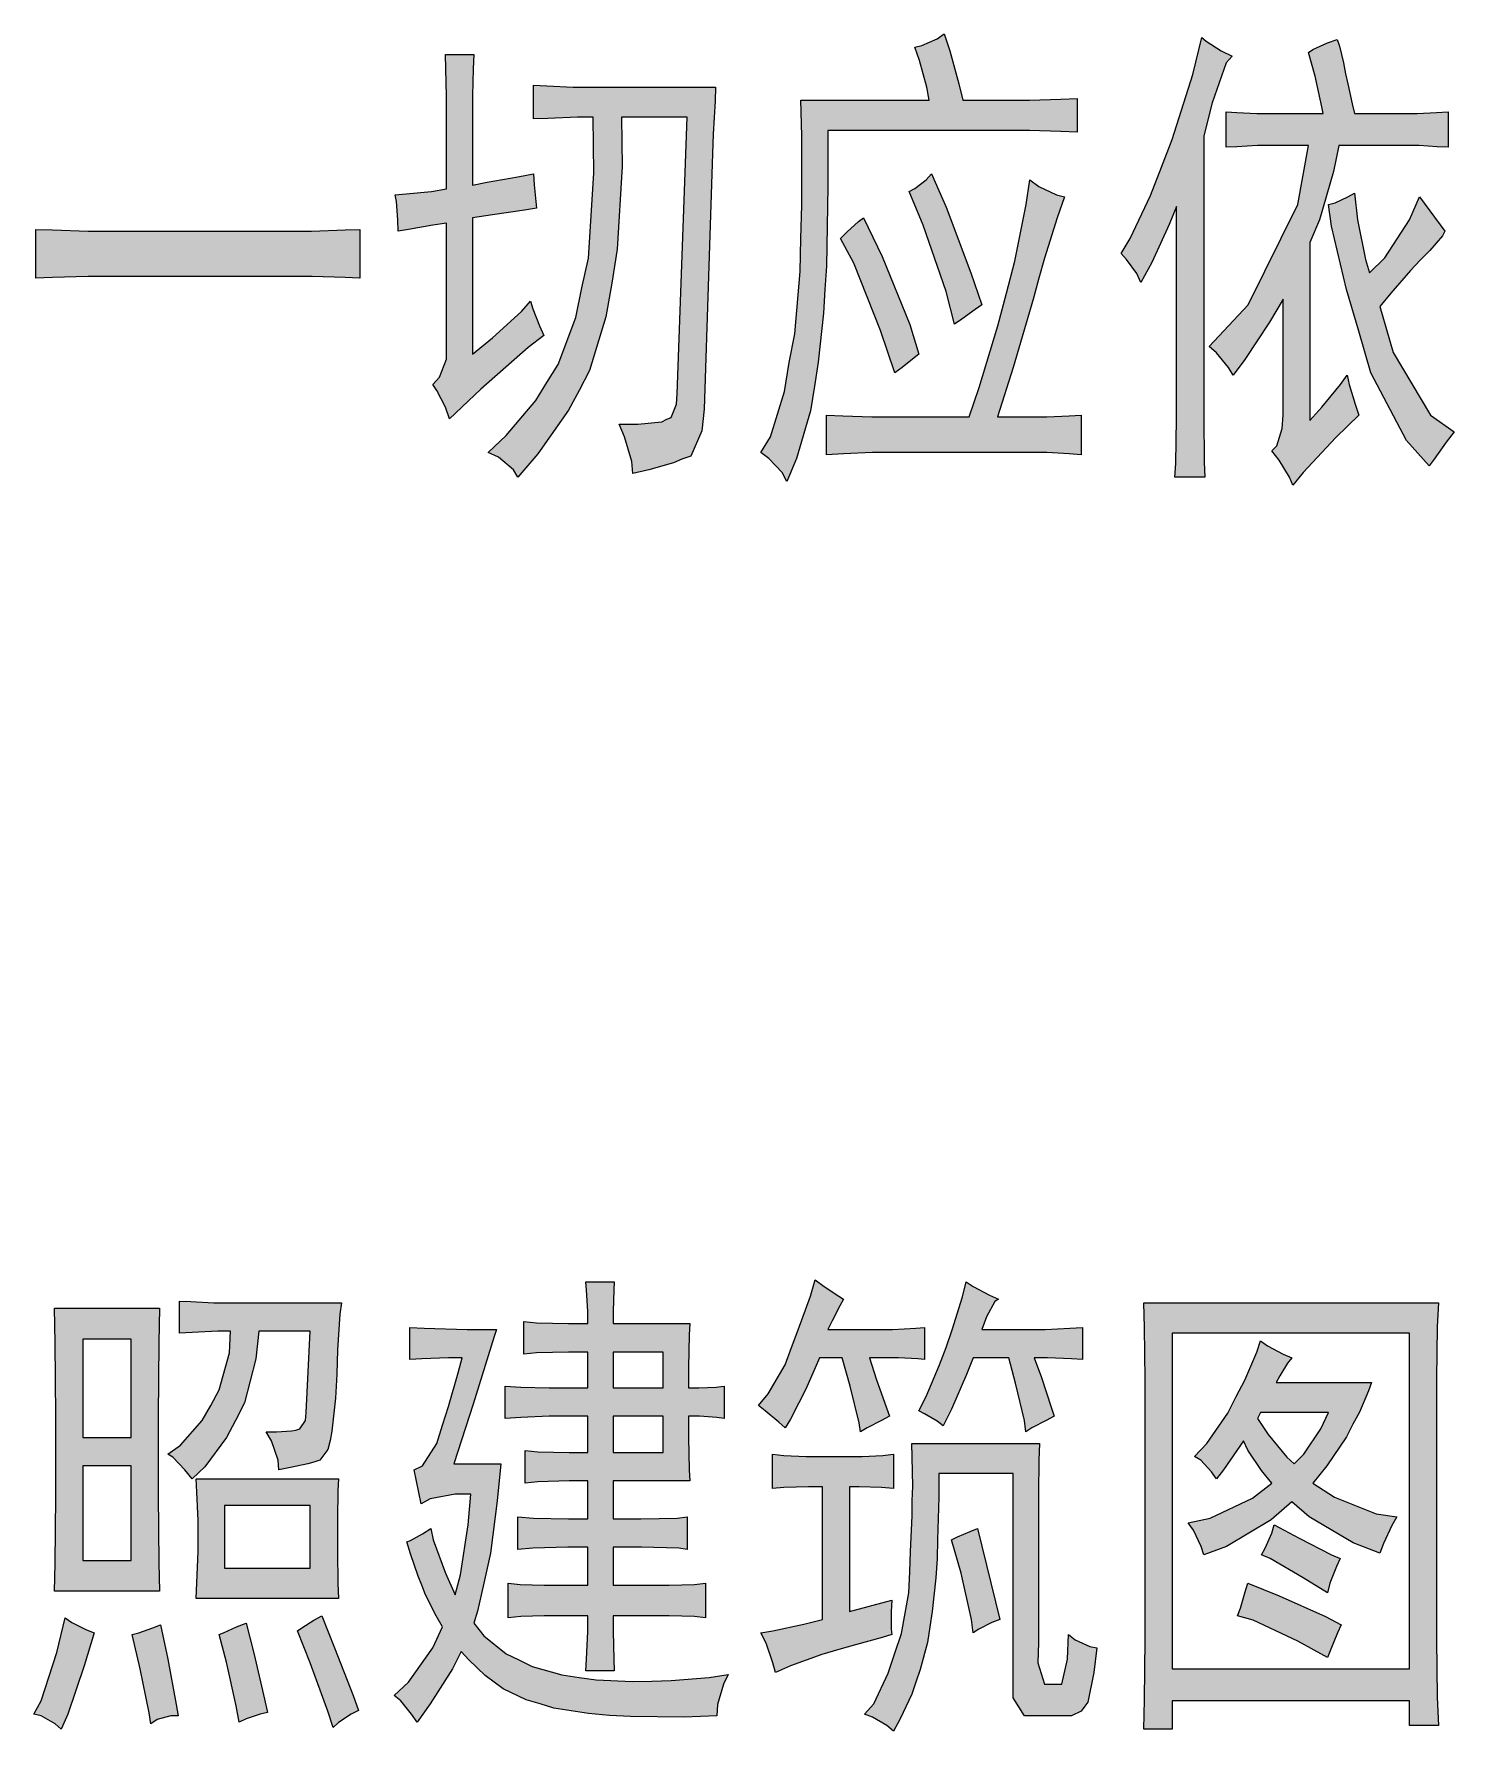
# Model space of a CAD drawing. Header units: millimetres. Extents: x 0 to 414, y 0 to 292.
# Drawn here: x 377.71 to 386.01, y 157.37 to 167.29 of the extents above; entities that cross this region are included whole.
import ezdxf

# ---------------------------------------------------------------- set-up
doc = ezdxf.new("R2010")
doc.units = ezdxf.units.MM

msp = doc.modelspace()

# ---------------------------------------------------------------- hatches: boundary and pattern name
h = msp.add_hatch(color=0)
h.dxf.hatch_style = 2
h.paths.add_polyline_path([(383.032, 167.294278), (383.06375, 167.1955), (383.116667, 167.001472), (383.141361, 166.906222), (383.441222, 166.906222), (383.529417, 166.906222), (383.712861, 166.913278), (383.808111, 166.916806), (383.808111, 166.71925), (383.712861, 166.722778), (383.529417, 166.729833), (383.441222, 166.729833), (382.351139, 166.729833), (382.351139, 166.40175), (382.344083, 165.936083), (382.3335, 165.7985), (382.326444, 165.660917), (382.294694, 165.375167), (382.273528, 165.234056), (382.248833, 165.089417), (382.167694, 164.810722), (382.11125, 164.676667), (382.083028, 164.729583), (382.005417, 164.810722), (381.959556, 164.846), (382.016, 164.937722), (382.097139, 165.202306), (382.125361, 165.371639), (382.157111, 165.540972), (382.188861, 165.904333), (382.192389, 166.098361), (382.199444, 166.292389), (382.199444, 166.698083), (382.192389, 166.906222), (382.943806, 166.906222), (382.929694, 166.983833), (382.887361, 167.139056), (382.859139, 167.216667), (382.901472, 167.22725), (382.989667, 167.266056)])
h = msp.add_hatch(color=0)
h.dxf.hatch_style = 2
h.paths.add_polyline_path([(384.71475, 167.16375), (384.679472, 167.124944), (384.598333, 166.892111), (384.548944, 166.698083), (384.548944, 165.234056), (384.548944, 165.054139), (384.552472, 164.789556), (384.556, 164.701361), (384.379611, 164.701361), (384.386667, 164.7825), (384.390194, 165.043556), (384.390194, 165.219944), (384.390194, 166.285333), (384.347861, 166.1795), (384.245556, 165.95725), (384.182056, 165.840833), (384.157361, 165.89375), (384.097389, 165.974889), (384.065639, 166.010167), (384.118556, 166.098361), (384.2385, 166.348833), (384.302, 166.514639), (384.3655, 166.676917), (384.485444, 167.057917), (384.538361, 167.273111), (384.563056, 167.251944), (384.65125, 167.1955)])
h = msp.add_hatch(color=0)
h.dxf.hatch_style = 2
h.paths.add_polyline_path([(380.121583, 166.853306), (380.121583, 166.930917), (380.118056, 167.089667), (380.114528, 167.174333), (380.280333, 167.174333), (380.276806, 167.089667), (380.273278, 166.934444), (380.273278, 166.863889), (380.273278, 166.408806), (380.357944, 166.426444), (380.537861, 166.458194), (380.629583, 166.475833), (380.633111, 166.412333), (380.643694, 166.313556), (380.647222, 166.27475), (380.576667, 166.264167), (380.389694, 166.235944), (380.273278, 166.218306), (380.273278, 165.421028), (380.389694, 165.516278), (380.559028, 165.6715), (380.611944, 165.731472), (380.626056, 165.685611), (380.664861, 165.586833), (380.689556, 165.530389), (380.597833, 165.459833), (380.322667, 165.216417), (380.139222, 165.043556), (380.114528, 165.110583), (380.065139, 165.209361), (380.040444, 165.244639), (380.07925, 165.286972), (380.121583, 165.392806), (380.121583, 165.452778), (380.121583, 166.186556), (380.040444, 166.175972), (379.899333, 166.151278), (379.839361, 166.140694), (379.835833, 166.207722), (379.828778, 166.313556), (379.821722, 166.352361), (379.885222, 166.359417), (380.033389, 166.373528), (380.121583, 166.387639)])
h = msp.add_hatch(color=0)
h.dxf.hatch_style = 2
h.paths.add_polyline_path([(385.328583, 167.262528), (385.342694, 167.223722), (385.367389, 167.124944), (385.377972, 167.061444), (385.392083, 167.001472), (385.416778, 166.885056), (385.430889, 166.828611), (385.751917, 166.828611), (385.797778, 166.828611), (385.910667, 166.835667), (385.977694, 166.839194), (385.977694, 166.631056), (385.914194, 166.634583), (385.808361, 166.641639), (385.7625, 166.641639), (385.339167, 166.641639), (385.307417, 166.489944), (385.226278, 166.207722), (385.169833, 166.073667), (385.169833, 165.032972), (385.240389, 165.110583), (385.34975, 165.244639), (385.388556, 165.297556), (385.399139, 165.244639), (385.434417, 165.128222), (385.455583, 165.064722), (385.321528, 164.934194), (385.131028, 164.729583), (385.071056, 164.6555), (385.049889, 164.701361), (384.989917, 164.800139), (384.947583, 164.856583), (384.975806, 164.884806), (385.007556, 164.987111), (385.014611, 165.064722), (385.014611, 165.742056), (384.933472, 165.608), (384.788833, 165.389278), (384.721806, 165.297556), (384.693583, 165.343417), (384.623028, 165.428083), (384.580694, 165.466889), (384.81, 165.710306), (385.099278, 166.295917), (385.162778, 166.641639), (384.922889, 166.641639), (384.862917, 166.641639), (384.742972, 166.634583), (384.679472, 166.631056), (384.679472, 166.839194), (384.742972, 166.835667), (384.859389, 166.828611), (384.912306, 166.828611), (385.247444, 166.828611), (385.240389, 166.867417), (385.201583, 167.047333), (385.162778, 167.184917), (385.187472, 167.202556), (385.272139, 167.241361)])
h = msp.add_hatch(color=0)
h.dxf.hatch_style = 2
h.paths.add_polyline_path([(381.130528, 165.011806), (381.239889, 165.011806), (381.381, 165.025917), (381.409222, 165.040028), (381.433917, 165.050611), (381.465667, 165.128222), (381.469194, 165.188194), (381.529167, 166.807444), (381.144639, 166.807444), (381.148167, 166.518167), (381.119944, 166.034861), (381.088194, 165.837306), (381.052917, 165.63975), (380.957667, 165.325778), (380.897694, 165.209361), (380.834194, 165.092944), (380.654278, 164.838944), (380.537861, 164.701361), (380.513167, 164.743694), (380.424972, 164.817778), (380.365, 164.846), (380.470833, 164.944778), (380.643694, 165.149389), (380.707194, 165.255222), (380.774222, 165.361056), (380.876528, 165.636222), (380.911806, 165.809083), (380.950611, 165.981944), (380.982361, 166.479361), (380.978833, 166.807444), (380.887111, 166.807444), (380.71425, 166.800389), (380.629583, 166.796861), (380.629583, 166.994417), (380.707194, 166.990889), (380.862417, 166.983833), (380.9365, 166.983833), (381.694972, 166.983833), (381.691444, 166.902694), (381.680861, 166.708667), (381.677333, 166.595778), (381.627944, 165.1), (381.613833, 164.973), (381.550333, 164.824833), (381.497417, 164.807194), (381.448028, 164.786028), (381.303389, 164.743694), (381.211667, 164.722528), (381.204611, 164.793083), (381.162278, 164.937722)])
h = msp.add_hatch(color=0)
h.dxf.hatch_style = 2
h.paths.add_polyline_path([(383.734028, 166.341778), (383.691694, 166.218306), (383.617611, 165.981944), (383.585861, 165.865528), (383.554111, 165.749111), (383.434167, 165.343417), (383.342444, 165.054139), (383.575278, 165.054139), (383.631722, 165.054139), (383.76225, 165.061194), (383.832806, 165.064722), (383.832806, 164.831889), (383.76225, 164.838944), (383.631722, 164.846), (383.575278, 164.846), (382.68275, 164.846), (382.612194, 164.846), (382.442861, 164.838944), (382.344083, 164.831889), (382.344083, 165.064722), (382.439333, 165.061194), (382.608667, 165.054139), (382.68275, 165.054139), (383.176639, 165.054139), (383.236611, 165.227), (383.345972, 165.586833), (383.395361, 165.777333), (383.44475, 165.964306), (383.511778, 166.295917), (383.532944, 166.440556), (383.585861, 166.40175), (383.688167, 166.352361)])
h = msp.add_hatch(color=0)
h.dxf.hatch_style = 2
h.paths.add_polyline_path([(382.957917, 166.475833), (383.042583, 166.281806), (383.187222, 165.897278), (383.250722, 165.710306), (383.211917, 165.682083), (383.134306, 165.625639), (383.091972, 165.597417), (383.042583, 165.787917), (382.908528, 166.175972), (382.827389, 166.373528), (382.859139, 166.391167), (382.926167, 166.440556)])
h = msp.add_hatch(color=0)
h.dxf.hatch_style = 2
h.paths.add_polyline_path([(385.960056, 166.140694), (385.945944, 166.112472), (385.871861, 166.027806), (385.815417, 165.971361), (385.758972, 165.911389), (385.642556, 165.777333), (385.579056, 165.699722), (385.656667, 165.431611), (385.875389, 165.064722), (386.012972, 164.965944), (385.967111, 164.905972), (385.896556, 164.807194), (385.868333, 164.768389), (385.734278, 164.916556), (385.526139, 165.311667), (385.455583, 165.555083), (385.385028, 165.7985), (385.296833, 166.168917), (385.279194, 166.295917), (385.318, 166.3065), (385.392083, 166.341778), (385.430889, 166.362944), (385.448528, 166.207722), (385.494389, 165.974889), (385.519083, 165.897278), (385.607278, 165.985472), (385.751917, 166.207722), (385.811889, 166.341778)])
h = msp.add_hatch(color=0)
h.dxf.hatch_style = 2
h.paths.add_polyline_path([(382.559278, 166.218306), (382.668639, 165.992528), (382.830917, 165.593889), (382.883833, 165.421028), (382.855611, 165.399861), (382.785056, 165.343417), (382.742722, 165.311667), (382.658056, 165.558611), (382.502833, 165.953722), (382.425222, 166.098361), (382.464028, 166.137167), (382.531056, 166.197139)])
h = msp.add_hatch(color=0)
h.dxf.hatch_style = 2
h.paths.add_polyline_path([(379.225528, 166.140694), (379.331361, 166.140694), (379.528917, 166.14775), (379.613583, 166.151278), (379.613583, 165.865528), (379.528917, 165.869056), (379.334889, 165.876111), (379.232583, 165.876111), (378.135444, 165.876111), (378.026083, 165.876111), (377.817944, 165.869056), (377.719167, 165.865528), (377.719167, 166.151278), (377.817944, 166.14775), (378.026083, 166.140694), (378.135444, 166.140694)])
h = msp.add_hatch(color=0)
h.paths.add_polyline_path([(380.947083, 159.751889), (380.947083, 159.822444), (380.940028, 159.945917), (380.9365, 159.995306), (381.102306, 159.995306), (381.098778, 159.945917), (381.09525, 159.822444), (381.09525, 159.751889), (381.543278, 159.751889), (381.53975, 159.684861), (381.536222, 159.494361), (381.536222, 159.374417), (381.596194, 159.374417), (381.6985, 159.377944), (381.744361, 159.385), (381.744361, 159.1945), (381.702028, 159.201556), (381.599722, 159.208611), (381.536222, 159.208611), (381.536222, 159.085139), (381.53975, 158.894639), (381.543278, 158.831139), (381.09525, 158.831139), (381.09525, 158.608889), (381.257528, 158.608889), (381.472722, 158.612417), (381.529167, 158.619472), (381.529167, 158.428972), (381.479778, 158.436028), (381.261056, 158.443083), (381.09525, 158.443083), (381.09525, 158.220833), (381.345722, 158.220833), (381.423333, 158.220833), (381.5715, 158.224361), (381.635, 158.231417), (381.635, 158.030333), (381.5715, 158.037389), (381.423333, 158.040917), (381.345722, 158.040917), (381.09525, 158.040917), (381.09525, 157.949194), (381.098778, 157.786917), (381.102306, 157.719889), (380.9365, 157.719889), (380.940028, 157.786917), (380.947083, 157.949194), (380.947083, 158.040917), (380.753056, 158.040917), (380.693083, 158.040917), (380.5555, 158.037389), (380.481417, 158.030333), (380.481417, 158.231417), (380.551972, 158.224361), (380.693083, 158.220833), (380.763639, 158.220833), (380.947083, 158.220833), (380.947083, 158.443083), (380.830667, 158.443083), (380.626056, 158.436028), (380.537861, 158.428972), (380.537861, 158.619472), (380.629583, 158.612417), (380.834194, 158.608889), (380.947083, 158.608889), (380.947083, 158.831139), (380.837722, 158.831139), (380.654278, 158.824083), (380.580194, 158.817028), (380.580194, 159.007528), (380.654278, 159.000472), (380.837722, 158.996944), (380.947083, 158.996944), (380.947083, 159.208611), (380.795389, 159.208611), (380.721306, 159.208611), (380.5555, 159.201556), (380.463778, 159.1945), (380.463778, 159.385), (380.5555, 159.377944), (380.721306, 159.374417), (380.795389, 159.374417), (380.947083, 159.374417), (380.947083, 159.582556), (380.834194, 159.582556), (380.647222, 159.579028), (380.573139, 159.571972), (380.573139, 159.762472), (380.647222, 159.755417), (380.834194, 159.751889)])
h.paths.add_polyline_path([(381.388056, 158.996944), (381.388056, 159.208611), (381.09525, 159.208611), (381.09525, 158.996944)])
h.paths.add_polyline_path([(381.388056, 159.374417), (381.388056, 159.582556), (381.09525, 159.582556), (381.09525, 159.374417)])
h = msp.add_hatch(color=0)
h.dxf.hatch_style = 2
h.paths.add_polyline_path([(382.442861, 159.893), (382.421694, 159.854194), (382.375833, 159.766), (382.351139, 159.716611), (382.643944, 159.716611), (382.728611, 159.716611), (382.866194, 159.723667), (382.915583, 159.727194), (382.915583, 159.540222), (382.876778, 159.54375), (382.763889, 159.550806), (382.693333, 159.550806), (382.594556, 159.550806), (382.633361, 159.427333), (382.693333, 159.258), (382.710972, 159.208611), (382.665111, 159.183917), (382.580444, 159.141583), (382.541639, 159.116889), (382.534583, 159.169806), (382.481667, 159.385), (382.435806, 159.550806), (382.30175, 159.550806), (382.277056, 159.490833), (382.227667, 159.381472), (382.2065, 159.335611), (382.181806, 159.286222), (382.132417, 159.190972), (382.100667, 159.141583), (382.065389, 159.173333), (381.98425, 159.240361), (381.945444, 159.272111), (382.001889, 159.339139), (382.100667, 159.508472), (382.139472, 159.610778), (382.178278, 159.713083), (382.248833, 159.910639), (382.277056, 160.005889), (382.329972, 159.967083), (382.414639, 159.910639)])
h = msp.add_hatch(color=0)
h.dxf.hatch_style = 2
h.paths.add_polyline_path([(383.024944, 159.152167), (382.989667, 159.180389), (382.915583, 159.222722), (382.883833, 159.240361), (382.926167, 159.325028), (383.003778, 159.508472), (383.042583, 159.610778), (383.077861, 159.713083), (383.137833, 159.907111), (383.159, 159.995306), (383.201333, 159.967083), (383.296583, 159.917694), (383.3495, 159.893), (383.328333, 159.878889), (383.278944, 159.790694), (383.250722, 159.716611), (383.550583, 159.716611), (383.621139, 159.716611), (383.765778, 159.723667), (383.839861, 159.727194), (383.839861, 159.540222), (383.776361, 159.54375), (383.63525, 159.550806), (383.557639, 159.550806), (383.599972, 159.434389), (383.656417, 159.261528), (383.674056, 159.208611), (383.628194, 159.183917), (383.543528, 159.141583), (383.50825, 159.116889), (383.501194, 159.183917), (383.448278, 159.402639), (383.409472, 159.550806), (383.201333, 159.550806), (383.162528, 159.452028), (383.074333, 159.250944)])
h = msp.add_hatch(color=0)
h.paths.add_polyline_path([(378.442361, 159.840083), (378.438833, 159.639), (378.435306, 159.208611), (378.435306, 158.97225), (378.435306, 158.746472), (378.438833, 158.351361), (378.442361, 158.185556), (377.828528, 158.185556), (377.832056, 158.347833), (377.835583, 158.739417), (377.835583, 158.97225), (377.835583, 159.208611), (377.832056, 159.639), (377.828528, 159.840083)])
h.paths.add_polyline_path([(378.276556, 159.085139), (378.276556, 159.660167), (377.994333, 159.660167), (377.994333, 159.085139)])
h.paths.add_polyline_path([(378.276556, 158.365472), (378.276556, 158.919333), (377.994333, 158.919333), (377.994333, 158.365472)])
h = msp.add_hatch(color=0)
h.dxf.hatch_style = 2
h.paths.add_polyline_path([(379.140861, 158.894639), (379.137333, 158.951083), (379.098528, 159.063972), (379.066778, 159.116889), (379.12675, 159.116889), (379.214944, 159.123944), (379.239639, 159.127472), (379.264333, 159.134528), (379.296083, 159.183917), (379.299611, 159.229778), (379.324306, 159.706028), (379.024444, 159.706028), (379.006806, 159.54375), (378.939778, 159.286222), (378.886861, 159.183917), (378.833944, 159.085139), (378.706944, 158.912278), (378.632861, 158.841722), (378.590528, 158.894639), (378.519972, 158.968722), (378.49175, 158.986361), (378.565833, 159.039278), (378.692833, 159.183917), (378.742222, 159.272111), (378.791611, 159.363833), (378.851583, 159.579028), (378.858639, 159.706028), (378.784556, 159.706028), (378.632861, 159.698972), (378.558778, 159.695444), (378.558778, 159.882417), (378.625806, 159.878889), (378.759861, 159.871833), (378.823361, 159.871833), (379.50775, 159.871833), (379.497167, 159.804806), (379.483056, 159.596667), (379.479528, 159.455556), (379.472472, 159.314444), (379.451306, 159.120417), (379.440722, 159.0675), (379.426611, 159.014583), (379.38075, 158.951083), (379.345472, 158.9405), (379.310194, 158.929917), (379.207889, 158.90875)])
h = msp.add_hatch(color=0)
h.paths.add_polyline_path([(385.92125, 159.871833), (385.914194, 159.73425), (385.910667, 159.427333), (385.910667, 159.261528), (385.910667, 158.076194), (385.910667, 157.903333), (385.914194, 157.564667), (385.92125, 157.398861), (385.751917, 157.398861), (385.751917, 157.5435), (384.3655, 157.5435), (384.3655, 157.377694), (384.199694, 157.377694), (384.203222, 157.550556), (384.20675, 157.903333), (384.20675, 158.086778), (384.20675, 159.261528), (384.20675, 159.423806), (384.203222, 159.727194), (384.199694, 159.871833)])
h.paths.add_polyline_path([(385.751917, 157.730472), (385.751917, 159.695444), (384.3655, 159.695444), (384.3655, 157.730472)])
h = msp.add_hatch(color=0)
h.dxf.hatch_style = 2
h.paths.add_polyline_path([(380.414389, 159.716611), (380.400278, 159.674278), (380.276806, 159.279167), (380.163917, 158.929917), (380.439083, 158.929917), (380.417917, 158.714722), (380.379111, 158.407806), (380.357944, 158.319611), (380.340306, 158.231417), (380.3015, 158.069139), (380.280333, 157.998583), (380.340306, 157.9245), (380.470833, 157.818667), (380.544917, 157.783389), (380.622528, 157.744583), (380.795389, 157.695194), (380.897694, 157.681083), (380.996472, 157.666972), (381.208139, 157.656389), (381.321028, 157.659917), (381.433917, 157.663444), (381.656167, 157.681083), (381.769056, 157.698722), (381.740833, 157.642278), (381.705556, 157.522333), (381.702028, 157.455306), (381.511528, 157.44825), (381.197556, 157.451778), (381.074083, 157.458833), (380.950611, 157.469417), (380.749528, 157.501167), (380.668389, 157.525861), (380.58725, 157.550556), (380.453194, 157.614056), (380.400278, 157.652861), (380.347361, 157.691667), (380.252111, 157.783389), (380.20625, 157.832778), (380.156861, 157.730472), (380.026333, 157.525861), (379.948722, 157.420028), (379.916972, 157.465889), (379.853472, 157.5435), (379.814667, 157.57525), (379.899333, 157.652861), (380.040444, 157.853944), (380.096889, 157.977417), (380.061611, 158.040917), (379.998111, 158.164389), (379.976944, 158.220833), (379.955778, 158.27375), (379.909917, 158.404278), (379.88875, 158.474833), (379.909917, 158.481889), (379.980472, 158.520694), (380.029861, 158.552444), (380.043972, 158.485417), (380.114528, 158.291389), (380.170972, 158.164389), (380.202722, 158.280806), (380.248583, 158.573611), (380.262694, 158.753528), (380.170972, 158.753528), (380.026333, 158.725306), (379.973417, 158.697083), (379.931083, 158.894639), (379.980472, 158.919333), (380.065139, 159.049861), (380.096889, 159.155694), (380.132167, 159.265056), (380.188611, 159.462611), (380.213306, 159.550806), (380.132167, 159.550806), (379.976944, 159.54375), (379.906389, 159.540222), (379.906389, 159.727194), (379.991056, 159.723667), (380.241528, 159.716611)])
h = msp.add_hatch(color=0)
h.paths.add_polyline_path([(385.064, 159.550806), (385.039306, 159.519056), (384.993444, 159.444972), (384.972278, 159.406167), (385.529667, 159.406167), (385.512028, 159.356778), (385.459111, 159.233306), (385.420306, 159.16275), (385.385028, 159.088667), (385.268611, 158.919333), (385.187472, 158.817028), (385.314472, 158.735889), (385.557889, 158.637111), (385.677833, 158.619472), (385.649611, 158.570083), (385.600222, 158.46425), (385.579056, 158.407806), (385.423833, 158.467778), (385.166306, 158.619472), (385.064, 158.707667), (384.944056, 158.601833), (384.683, 158.446611), (384.548944, 158.397222), (384.534833, 158.446611), (384.488972, 158.541861), (384.457222, 158.584194), (384.58775, 158.612417), (384.834694, 158.728833), (384.947583, 158.817028), (384.887611, 158.891111), (384.806472, 159.011056), (384.781778, 159.063972), (384.742972, 159.007528), (384.665361, 158.894639), (384.623028, 158.841722), (384.594806, 158.884056), (384.531306, 158.951083), (384.496028, 158.97225), (384.566583, 159.049861), (384.690056, 159.22625), (384.739444, 159.325028), (384.788833, 159.420278), (384.859389, 159.582556), (384.880556, 159.649583), (384.922889, 159.621361), (385.014611, 159.571972)])
h.paths.add_polyline_path([(384.862917, 159.1945), (384.926417, 159.102778), (385.035778, 158.968722), (385.078111, 158.929917), (385.134556, 158.986361), (385.233333, 159.134528), (385.279194, 159.229778), (384.880556, 159.229778)])
h = msp.add_hatch(color=0)
h.dxf.hatch_style = 2
h.paths.add_polyline_path([(383.589389, 159.049861), (383.585861, 158.951083), (383.582333, 158.757056), (383.582333, 158.661806), (383.582333, 157.885694), (383.578806, 157.76575), (383.617611, 157.642278), (383.656417, 157.642278), (383.691694, 157.642278), (383.719917, 157.642278), (383.751667, 157.786917), (383.758722, 157.931556), (383.797528, 157.899806), (383.882194, 157.861), (383.924528, 157.853944), (383.906889, 157.709306), (383.871611, 157.536444), (383.853972, 157.51175), (383.832806, 157.483528), (383.776361, 157.455306), (383.741083, 157.455306), (383.564694, 157.455306), (383.501194, 157.455306), (383.434167, 157.561139), (383.434167, 157.666972), (383.434167, 158.873472), (383.00025, 158.873472), (383.00025, 158.735889), (382.993194, 158.485417), (382.989667, 158.376056), (382.982611, 158.263167), (382.961444, 158.065611), (382.947333, 157.977417), (382.933222, 157.885694), (382.890889, 157.726944), (382.866194, 157.652861), (382.8415, 157.582306), (382.774472, 157.437667), (382.735667, 157.367111), (382.696861, 157.398861), (382.612194, 157.44825), (382.566333, 157.465889), (382.61925, 157.525861), (382.703917, 157.705778), (382.742722, 157.822194), (382.781528, 157.938611), (382.823861, 158.174972), (382.830917, 158.298444), (382.834444, 158.418389), (382.845028, 158.626528), (382.845028, 158.714722), (382.848556, 158.799389), (382.845028, 158.968722), (382.8415, 159.049861)])
h = msp.add_hatch(color=0)
h.dxf.hatch_style = 2
h.paths.add_polyline_path([(382.49225, 158.97225), (382.552222, 158.97225), (382.672167, 158.979306), (382.735667, 158.986361), (382.735667, 158.785278), (382.665111, 158.792333), (382.534583, 158.795861), (382.478139, 158.795861), (382.478139, 158.065611), (382.725083, 158.132639), (382.721556, 158.065611), (382.721556, 157.963306), (382.725083, 157.931556), (382.668639, 157.913917), (382.513417, 157.871583), (382.414639, 157.843361), (382.315861, 157.815139), (382.132417, 157.748111), (382.044222, 157.709306), (382.030111, 157.76575), (381.991306, 157.882167), (381.959556, 157.942139), (382.030111, 157.952722), (382.210028, 157.991528), (382.319389, 158.01975), (382.319389, 158.795861), (382.23825, 158.795861), (382.093611, 158.792333), (382.026583, 158.785278), (382.026583, 158.986361), (382.093611, 158.979306), (382.224139, 158.97225), (382.284111, 158.97225)])
h = msp.add_hatch(color=0)
h.paths.add_polyline_path([(379.490111, 158.841722), (379.486583, 158.774694), (379.483056, 158.608889), (379.483056, 158.506583), (379.483056, 158.414861), (379.486583, 158.231417), (379.490111, 158.143222), (378.657556, 158.143222), (378.661083, 158.234944), (378.668139, 158.418389), (378.668139, 158.506583), (378.668139, 158.598306), (378.661083, 158.764111), (378.657556, 158.841722)])
h.paths.add_polyline_path([(379.324306, 158.319611), (379.324306, 158.6865), (378.823361, 158.6865), (378.823361, 158.319611)])
h = msp.add_hatch(color=0)
h.dxf.hatch_style = 2
h.paths.add_polyline_path([(383.356556, 158.01975), (383.310694, 158.002111), (383.233083, 157.963306), (383.201333, 157.942139), (383.19075, 158.01975), (383.130778, 158.291389), (383.074333, 158.485417), (383.109611, 158.503056), (383.183694, 158.534806), (383.226028, 158.552444)])
h = msp.add_hatch(color=0)
h.dxf.hatch_style = 2
h.paths.add_polyline_path([(384.961694, 158.573611), (385.106333, 158.496), (385.296833, 158.397222), (385.346222, 158.376056), (385.325056, 158.330194), (385.28625, 158.231417), (385.272139, 158.174972), (385.131028, 158.263167), (384.937, 158.376056), (384.887611, 158.397222), (384.908778, 158.436028), (384.947583, 158.524222)])
h = msp.add_hatch(color=0)
h.dxf.hatch_style = 2
h.paths.add_polyline_path([(384.806472, 158.231417), (384.989917, 158.157333), (385.261556, 158.037389), (385.353278, 157.988), (385.332111, 157.942139), (385.293306, 157.846889), (385.272139, 157.7975), (385.099278, 157.89275), (384.838222, 158.016222), (384.7465, 158.040917), (384.764139, 158.086778), (384.792361, 158.182028)])
h = msp.add_hatch(color=0)
h.dxf.hatch_style = 2
h.paths.add_polyline_path([(379.458361, 157.388278), (379.426611, 157.483528), (379.324306, 157.76575), (379.250222, 157.952722), (379.274917, 157.970361), (379.345472, 158.016222), (379.391333, 158.040917), (379.465417, 157.853944), (379.574778, 157.57525), (379.606528, 157.487056), (379.564194, 157.465889), (379.490111, 157.4165)])
h = msp.add_hatch(color=0)
h.dxf.hatch_style = 2
h.paths.add_polyline_path([(378.061361, 157.942139), (378.001389, 157.748111), (377.906139, 157.465889), (377.867333, 157.377694), (377.832056, 157.409444), (377.750917, 157.455306), (377.708583, 157.465889), (377.750917, 157.5435), (377.842639, 157.825722), (377.892028, 158.030333), (377.930833, 158.002111), (378.0155, 157.959778)])
h = msp.add_hatch(color=0)
h.dxf.hatch_style = 2
h.paths.add_polyline_path([(378.449417, 157.988), (378.49175, 157.786917), (378.541139, 157.522333), (378.551722, 157.455306), (378.509389, 157.455306), (378.42825, 157.434139), (378.392972, 157.409444), (378.382389, 157.472944), (378.329472, 157.730472), (378.283611, 157.931556), (378.322417, 157.942139), (378.403556, 157.970361)])
h = msp.add_hatch(color=0)
h.dxf.hatch_style = 2
h.paths.add_polyline_path([(379.073833, 157.476472), (379.0315, 157.465889), (378.950361, 157.437667), (378.908028, 157.420028), (378.890389, 157.515278), (378.833944, 157.769278), (378.791611, 157.931556), (378.816306, 157.942139), (378.893917, 157.977417), (378.950361, 157.998583), (378.996222, 157.815139), (379.056194, 157.554083)])

# ---------------------------------------------------------------- linework, layer by layer
at = {"color": 0, "lineweight": 0}
for points in [[(383.032, 167.294278), (383.06375, 167.1955), (383.116667, 167.001472), (383.141361, 166.906222), (383.441222, 166.906222), (383.529417, 166.906222), (383.712861, 166.913278), (383.808111, 166.916806), (383.808111, 166.71925), (383.712861, 166.722778), (383.529417, 166.729833), (383.441222, 166.729833), (382.351139, 166.729833), (382.351139, 166.40175), (382.344083, 165.936083), (382.3335, 165.7985), (382.326444, 165.660917), (382.294694, 165.375167), (382.273528, 165.234056), (382.248833, 165.089417), (382.167694, 164.810722), (382.11125, 164.676667), (382.083028, 164.729583), (382.005417, 164.810722), (381.959556, 164.846), (382.016, 164.937722), (382.097139, 165.202306), (382.125361, 165.371639), (382.157111, 165.540972), (382.188861, 165.904333), (382.192389, 166.098361), (382.199444, 166.292389), (382.199444, 166.698083), (382.192389, 166.906222), (382.943806, 166.906222), (382.929694, 166.983833), (382.887361, 167.139056), (382.859139, 167.216667), (382.901472, 167.22725), (382.989667, 167.266056)], [(384.71475, 167.16375), (384.679472, 167.124944), (384.598333, 166.892111), (384.548944, 166.698083), (384.548944, 165.234056), (384.548944, 165.054139), (384.552472, 164.789556), (384.556, 164.701361), (384.379611, 164.701361), (384.386667, 164.7825), (384.390194, 165.043556), (384.390194, 165.219944), (384.390194, 166.285333), (384.347861, 166.1795), (384.245556, 165.95725), (384.182056, 165.840833), (384.157361, 165.89375), (384.097389, 165.974889), (384.065639, 166.010167), (384.118556, 166.098361), (384.2385, 166.348833), (384.302, 166.514639), (384.3655, 166.676917), (384.485444, 167.057917), (384.538361, 167.273111), (384.563056, 167.251944), (384.65125, 167.1955)], [(380.121583, 166.853306), (380.121583, 166.930917), (380.118056, 167.089667), (380.114528, 167.174333), (380.280333, 167.174333), (380.276806, 167.089667), (380.273278, 166.934444), (380.273278, 166.863889), (380.273278, 166.408806), (380.357944, 166.426444), (380.537861, 166.458194), (380.629583, 166.475833), (380.633111, 166.412333), (380.643694, 166.313556), (380.647222, 166.27475), (380.576667, 166.264167), (380.389694, 166.235944), (380.273278, 166.218306), (380.273278, 165.421028), (380.389694, 165.516278), (380.559028, 165.6715), (380.611944, 165.731472), (380.626056, 165.685611), (380.664861, 165.586833), (380.689556, 165.530389), (380.597833, 165.459833), (380.322667, 165.216417), (380.139222, 165.043556), (380.114528, 165.110583), (380.065139, 165.209361), (380.040444, 165.244639), (380.07925, 165.286972), (380.121583, 165.392806), (380.121583, 165.452778), (380.121583, 166.186556), (380.040444, 166.175972), (379.899333, 166.151278), (379.839361, 166.140694), (379.835833, 166.207722), (379.828778, 166.313556), (379.821722, 166.352361), (379.885222, 166.359417), (380.033389, 166.373528), (380.121583, 166.387639)], [(385.328583, 167.262528), (385.342694, 167.223722), (385.367389, 167.124944), (385.377972, 167.061444), (385.392083, 167.001472), (385.416778, 166.885056), (385.430889, 166.828611), (385.751917, 166.828611), (385.797778, 166.828611), (385.910667, 166.835667), (385.977694, 166.839194), (385.977694, 166.631056), (385.914194, 166.634583), (385.808361, 166.641639), (385.7625, 166.641639), (385.339167, 166.641639), (385.307417, 166.489944), (385.226278, 166.207722), (385.169833, 166.073667), (385.169833, 165.032972), (385.240389, 165.110583), (385.34975, 165.244639), (385.388556, 165.297556), (385.399139, 165.244639), (385.434417, 165.128222), (385.455583, 165.064722), (385.321528, 164.934194), (385.131028, 164.729583), (385.071056, 164.6555), (385.049889, 164.701361), (384.989917, 164.800139), (384.947583, 164.856583), (384.975806, 164.884806), (385.007556, 164.987111), (385.014611, 165.064722), (385.014611, 165.742056), (384.933472, 165.608), (384.788833, 165.389278), (384.721806, 165.297556), (384.693583, 165.343417), (384.623028, 165.428083), (384.580694, 165.466889), (384.81, 165.710306), (385.099278, 166.295917), (385.162778, 166.641639), (384.922889, 166.641639), (384.862917, 166.641639), (384.742972, 166.634583), (384.679472, 166.631056), (384.679472, 166.839194), (384.742972, 166.835667), (384.859389, 166.828611), (384.912306, 166.828611), (385.247444, 166.828611), (385.240389, 166.867417), (385.201583, 167.047333), (385.162778, 167.184917), (385.187472, 167.202556), (385.272139, 167.241361)], [(381.130528, 165.011806), (381.239889, 165.011806), (381.381, 165.025917), (381.409222, 165.040028), (381.433917, 165.050611), (381.465667, 165.128222), (381.469194, 165.188194), (381.529167, 166.807444), (381.144639, 166.807444), (381.148167, 166.518167), (381.119944, 166.034861), (381.088194, 165.837306), (381.052917, 165.63975), (380.957667, 165.325778), (380.897694, 165.209361), (380.834194, 165.092944), (380.654278, 164.838944), (380.537861, 164.701361), (380.513167, 164.743694), (380.424972, 164.817778), (380.365, 164.846), (380.470833, 164.944778), (380.643694, 165.149389), (380.707194, 165.255222), (380.774222, 165.361056), (380.876528, 165.636222), (380.911806, 165.809083), (380.950611, 165.981944), (380.982361, 166.479361), (380.978833, 166.807444), (380.887111, 166.807444), (380.71425, 166.800389), (380.629583, 166.796861), (380.629583, 166.994417), (380.707194, 166.990889), (380.862417, 166.983833), (380.9365, 166.983833), (381.694972, 166.983833), (381.691444, 166.902694), (381.680861, 166.708667), (381.677333, 166.595778), (381.627944, 165.1), (381.613833, 164.973), (381.550333, 164.824833), (381.497417, 164.807194), (381.448028, 164.786028), (381.303389, 164.743694), (381.211667, 164.722528), (381.204611, 164.793083), (381.162278, 164.937722)], [(383.734028, 166.341778), (383.691694, 166.218306), (383.617611, 165.981944), (383.585861, 165.865528), (383.554111, 165.749111), (383.434167, 165.343417), (383.342444, 165.054139), (383.575278, 165.054139), (383.631722, 165.054139), (383.76225, 165.061194), (383.832806, 165.064722), (383.832806, 164.831889), (383.76225, 164.838944), (383.631722, 164.846), (383.575278, 164.846), (382.68275, 164.846), (382.612194, 164.846), (382.442861, 164.838944), (382.344083, 164.831889), (382.344083, 165.064722), (382.439333, 165.061194), (382.608667, 165.054139), (382.68275, 165.054139), (383.176639, 165.054139), (383.236611, 165.227), (383.345972, 165.586833), (383.395361, 165.777333), (383.44475, 165.964306), (383.511778, 166.295917), (383.532944, 166.440556), (383.585861, 166.40175), (383.688167, 166.352361)], [(382.957917, 166.475833), (383.042583, 166.281806), (383.187222, 165.897278), (383.250722, 165.710306), (383.211917, 165.682083), (383.134306, 165.625639), (383.091972, 165.597417), (383.042583, 165.787917), (382.908528, 166.175972), (382.827389, 166.373528), (382.859139, 166.391167), (382.926167, 166.440556)], [(385.960056, 166.140694), (385.945944, 166.112472), (385.871861, 166.027806), (385.815417, 165.971361), (385.758972, 165.911389), (385.642556, 165.777333), (385.579056, 165.699722), (385.656667, 165.431611), (385.875389, 165.064722), (386.012972, 164.965944), (385.967111, 164.905972), (385.896556, 164.807194), (385.868333, 164.768389), (385.734278, 164.916556), (385.526139, 165.311667), (385.455583, 165.555083), (385.385028, 165.7985), (385.296833, 166.168917), (385.279194, 166.295917), (385.318, 166.3065), (385.392083, 166.341778), (385.430889, 166.362944), (385.448528, 166.207722), (385.494389, 165.974889), (385.519083, 165.897278), (385.607278, 165.985472), (385.751917, 166.207722), (385.811889, 166.341778)], [(382.559278, 166.218306), (382.668639, 165.992528), (382.830917, 165.593889), (382.883833, 165.421028), (382.855611, 165.399861), (382.785056, 165.343417), (382.742722, 165.311667), (382.658056, 165.558611), (382.502833, 165.953722), (382.425222, 166.098361), (382.464028, 166.137167), (382.531056, 166.197139)], [(379.225528, 166.140694), (379.331361, 166.140694), (379.528917, 166.14775), (379.613583, 166.151278), (379.613583, 165.865528), (379.528917, 165.869056), (379.334889, 165.876111), (379.232583, 165.876111), (378.135444, 165.876111), (378.026083, 165.876111), (377.817944, 165.869056), (377.719167, 165.865528), (377.719167, 166.151278), (377.817944, 166.14775), (378.026083, 166.140694), (378.135444, 166.140694)], [(380.947083, 159.751889), (380.947083, 159.822444), (380.940028, 159.945917), (380.9365, 159.995306), (381.102306, 159.995306), (381.098778, 159.945917), (381.09525, 159.822444), (381.09525, 159.751889), (381.543278, 159.751889), (381.53975, 159.684861), (381.536222, 159.494361), (381.536222, 159.374417), (381.596194, 159.374417), (381.6985, 159.377944), (381.744361, 159.385), (381.744361, 159.1945), (381.702028, 159.201556), (381.599722, 159.208611), (381.536222, 159.208611), (381.536222, 159.085139), (381.53975, 158.894639), (381.543278, 158.831139), (381.09525, 158.831139), (381.09525, 158.608889), (381.257528, 158.608889), (381.472722, 158.612417), (381.529167, 158.619472), (381.529167, 158.428972), (381.479778, 158.436028), (381.261056, 158.443083), (381.09525, 158.443083), (381.09525, 158.220833), (381.345722, 158.220833), (381.423333, 158.220833), (381.5715, 158.224361), (381.635, 158.231417), (381.635, 158.030333), (381.5715, 158.037389), (381.423333, 158.040917), (381.345722, 158.040917), (381.09525, 158.040917), (381.09525, 157.949194), (381.098778, 157.786917), (381.102306, 157.719889), (380.9365, 157.719889), (380.940028, 157.786917), (380.947083, 157.949194), (380.947083, 158.040917), (380.753056, 158.040917), (380.693083, 158.040917), (380.5555, 158.037389), (380.481417, 158.030333), (380.481417, 158.231417), (380.551972, 158.224361), (380.693083, 158.220833), (380.763639, 158.220833), (380.947083, 158.220833), (380.947083, 158.443083), (380.830667, 158.443083), (380.626056, 158.436028), (380.537861, 158.428972), (380.537861, 158.619472), (380.629583, 158.612417), (380.834194, 158.608889), (380.947083, 158.608889), (380.947083, 158.831139), (380.837722, 158.831139), (380.654278, 158.824083), (380.580194, 158.817028), (380.580194, 159.007528), (380.654278, 159.000472), (380.837722, 158.996944), (380.947083, 158.996944), (380.947083, 159.208611), (380.795389, 159.208611), (380.721306, 159.208611), (380.5555, 159.201556), (380.463778, 159.1945), (380.463778, 159.385), (380.5555, 159.377944), (380.721306, 159.374417), (380.795389, 159.374417), (380.947083, 159.374417), (380.947083, 159.582556), (380.834194, 159.582556), (380.647222, 159.579028), (380.573139, 159.571972), (380.573139, 159.762472), (380.647222, 159.755417), (380.834194, 159.751889)], [(382.442861, 159.893), (382.421694, 159.854194), (382.375833, 159.766), (382.351139, 159.716611), (382.643944, 159.716611), (382.728611, 159.716611), (382.866194, 159.723667), (382.915583, 159.727194), (382.915583, 159.540222), (382.876778, 159.54375), (382.763889, 159.550806), (382.693333, 159.550806), (382.594556, 159.550806), (382.633361, 159.427333), (382.693333, 159.258), (382.710972, 159.208611), (382.665111, 159.183917), (382.580444, 159.141583), (382.541639, 159.116889), (382.534583, 159.169806), (382.481667, 159.385), (382.435806, 159.550806), (382.30175, 159.550806), (382.277056, 159.490833), (382.227667, 159.381472), (382.2065, 159.335611), (382.181806, 159.286222), (382.132417, 159.190972), (382.100667, 159.141583), (382.065389, 159.173333), (381.98425, 159.240361), (381.945444, 159.272111), (382.001889, 159.339139), (382.100667, 159.508472), (382.139472, 159.610778), (382.178278, 159.713083), (382.248833, 159.910639), (382.277056, 160.005889), (382.329972, 159.967083), (382.414639, 159.910639)], [(383.024944, 159.152167), (382.989667, 159.180389), (382.915583, 159.222722), (382.883833, 159.240361), (382.926167, 159.325028), (383.003778, 159.508472), (383.042583, 159.610778), (383.077861, 159.713083), (383.137833, 159.907111), (383.159, 159.995306), (383.201333, 159.967083), (383.296583, 159.917694), (383.3495, 159.893), (383.328333, 159.878889), (383.278944, 159.790694), (383.250722, 159.716611), (383.550583, 159.716611), (383.621139, 159.716611), (383.765778, 159.723667), (383.839861, 159.727194), (383.839861, 159.540222), (383.776361, 159.54375), (383.63525, 159.550806), (383.557639, 159.550806), (383.599972, 159.434389), (383.656417, 159.261528), (383.674056, 159.208611), (383.628194, 159.183917), (383.543528, 159.141583), (383.50825, 159.116889), (383.501194, 159.183917), (383.448278, 159.402639), (383.409472, 159.550806), (383.201333, 159.550806), (383.162528, 159.452028), (383.074333, 159.250944)], [(378.442361, 159.840083), (378.438833, 159.639), (378.435306, 159.208611), (378.435306, 158.97225), (378.435306, 158.746472), (378.438833, 158.351361), (378.442361, 158.185556), (377.828528, 158.185556), (377.832056, 158.347833), (377.835583, 158.739417), (377.835583, 158.97225), (377.835583, 159.208611), (377.832056, 159.639), (377.828528, 159.840083)], [(379.140861, 158.894639), (379.137333, 158.951083), (379.098528, 159.063972), (379.066778, 159.116889), (379.12675, 159.116889), (379.214944, 159.123944), (379.239639, 159.127472), (379.264333, 159.134528), (379.296083, 159.183917), (379.299611, 159.229778), (379.324306, 159.706028), (379.024444, 159.706028), (379.006806, 159.54375), (378.939778, 159.286222), (378.886861, 159.183917), (378.833944, 159.085139), (378.706944, 158.912278), (378.632861, 158.841722), (378.590528, 158.894639), (378.519972, 158.968722), (378.49175, 158.986361), (378.565833, 159.039278), (378.692833, 159.183917), (378.742222, 159.272111), (378.791611, 159.363833), (378.851583, 159.579028), (378.858639, 159.706028), (378.784556, 159.706028), (378.632861, 159.698972), (378.558778, 159.695444), (378.558778, 159.882417), (378.625806, 159.878889), (378.759861, 159.871833), (378.823361, 159.871833), (379.50775, 159.871833), (379.497167, 159.804806), (379.483056, 159.596667), (379.479528, 159.455556), (379.472472, 159.314444), (379.451306, 159.120417), (379.440722, 159.0675), (379.426611, 159.014583), (379.38075, 158.951083), (379.345472, 158.9405), (379.310194, 158.929917), (379.207889, 158.90875)], [(385.92125, 159.871833), (385.914194, 159.73425), (385.910667, 159.427333), (385.910667, 159.261528), (385.910667, 158.076194), (385.910667, 157.903333), (385.914194, 157.564667), (385.92125, 157.398861), (385.751917, 157.398861), (385.751917, 157.5435), (384.3655, 157.5435), (384.3655, 157.377694), (384.199694, 157.377694), (384.203222, 157.550556), (384.20675, 157.903333), (384.20675, 158.086778), (384.20675, 159.261528), (384.20675, 159.423806), (384.203222, 159.727194), (384.199694, 159.871833)], [(378.276556, 159.085139), (378.276556, 159.660167), (377.994333, 159.660167), (377.994333, 159.085139)], [(380.414389, 159.716611), (380.400278, 159.674278), (380.276806, 159.279167), (380.163917, 158.929917), (380.439083, 158.929917), (380.417917, 158.714722), (380.379111, 158.407806), (380.357944, 158.319611), (380.340306, 158.231417), (380.3015, 158.069139), (380.280333, 157.998583), (380.340306, 157.9245), (380.470833, 157.818667), (380.544917, 157.783389), (380.622528, 157.744583), (380.795389, 157.695194), (380.897694, 157.681083), (380.996472, 157.666972), (381.208139, 157.656389), (381.321028, 157.659917), (381.433917, 157.663444), (381.656167, 157.681083), (381.769056, 157.698722), (381.740833, 157.642278), (381.705556, 157.522333), (381.702028, 157.455306), (381.511528, 157.44825), (381.197556, 157.451778), (381.074083, 157.458833), (380.950611, 157.469417), (380.749528, 157.501167), (380.668389, 157.525861), (380.58725, 157.550556), (380.453194, 157.614056), (380.400278, 157.652861), (380.347361, 157.691667), (380.252111, 157.783389), (380.20625, 157.832778), (380.156861, 157.730472), (380.026333, 157.525861), (379.948722, 157.420028), (379.916972, 157.465889), (379.853472, 157.5435), (379.814667, 157.57525), (379.899333, 157.652861), (380.040444, 157.853944), (380.096889, 157.977417), (380.061611, 158.040917), (379.998111, 158.164389), (379.976944, 158.220833), (379.955778, 158.27375), (379.909917, 158.404278), (379.88875, 158.474833), (379.909917, 158.481889), (379.980472, 158.520694), (380.029861, 158.552444), (380.043972, 158.485417), (380.114528, 158.291389), (380.170972, 158.164389), (380.202722, 158.280806), (380.248583, 158.573611), (380.262694, 158.753528), (380.170972, 158.753528), (380.026333, 158.725306), (379.973417, 158.697083), (379.931083, 158.894639), (379.980472, 158.919333), (380.065139, 159.049861), (380.096889, 159.155694), (380.132167, 159.265056), (380.188611, 159.462611), (380.213306, 159.550806), (380.132167, 159.550806), (379.976944, 159.54375), (379.906389, 159.540222), (379.906389, 159.727194), (379.991056, 159.723667), (380.241528, 159.716611)], [(385.751917, 157.730472), (385.751917, 159.695444), (384.3655, 159.695444), (384.3655, 157.730472)], [(385.064, 159.550806), (385.039306, 159.519056), (384.993444, 159.444972), (384.972278, 159.406167), (385.529667, 159.406167), (385.512028, 159.356778), (385.459111, 159.233306), (385.420306, 159.16275), (385.385028, 159.088667), (385.268611, 158.919333), (385.187472, 158.817028), (385.314472, 158.735889), (385.557889, 158.637111), (385.677833, 158.619472), (385.649611, 158.570083), (385.600222, 158.46425), (385.579056, 158.407806), (385.423833, 158.467778), (385.166306, 158.619472), (385.064, 158.707667), (384.944056, 158.601833), (384.683, 158.446611), (384.548944, 158.397222), (384.534833, 158.446611), (384.488972, 158.541861), (384.457222, 158.584194), (384.58775, 158.612417), (384.834694, 158.728833), (384.947583, 158.817028), (384.887611, 158.891111), (384.806472, 159.011056), (384.781778, 159.063972), (384.742972, 159.007528), (384.665361, 158.894639), (384.623028, 158.841722), (384.594806, 158.884056), (384.531306, 158.951083), (384.496028, 158.97225), (384.566583, 159.049861), (384.690056, 159.22625), (384.739444, 159.325028), (384.788833, 159.420278), (384.859389, 159.582556), (384.880556, 159.649583), (384.922889, 159.621361), (385.014611, 159.571972)], [(381.388056, 159.374417), (381.388056, 159.582556), (381.09525, 159.582556), (381.09525, 159.374417)], [(381.388056, 158.996944), (381.388056, 159.208611), (381.09525, 159.208611), (381.09525, 158.996944)], [(384.862917, 159.1945), (384.926417, 159.102778), (385.035778, 158.968722), (385.078111, 158.929917), (385.134556, 158.986361), (385.233333, 159.134528), (385.279194, 159.229778), (384.880556, 159.229778)], [(383.589389, 159.049861), (383.585861, 158.951083), (383.582333, 158.757056), (383.582333, 158.661806), (383.582333, 157.885694), (383.578806, 157.76575), (383.617611, 157.642278), (383.656417, 157.642278), (383.691694, 157.642278), (383.719917, 157.642278), (383.751667, 157.786917), (383.758722, 157.931556), (383.797528, 157.899806), (383.882194, 157.861), (383.924528, 157.853944), (383.906889, 157.709306), (383.871611, 157.536444), (383.853972, 157.51175), (383.832806, 157.483528), (383.776361, 157.455306), (383.741083, 157.455306), (383.564694, 157.455306), (383.501194, 157.455306), (383.434167, 157.561139), (383.434167, 157.666972), (383.434167, 158.873472), (383.00025, 158.873472), (383.00025, 158.735889), (382.993194, 158.485417), (382.989667, 158.376056), (382.982611, 158.263167), (382.961444, 158.065611), (382.947333, 157.977417), (382.933222, 157.885694), (382.890889, 157.726944), (382.866194, 157.652861), (382.8415, 157.582306), (382.774472, 157.437667), (382.735667, 157.367111), (382.696861, 157.398861), (382.612194, 157.44825), (382.566333, 157.465889), (382.61925, 157.525861), (382.703917, 157.705778), (382.742722, 157.822194), (382.781528, 157.938611), (382.823861, 158.174972), (382.830917, 158.298444), (382.834444, 158.418389), (382.845028, 158.626528), (382.845028, 158.714722), (382.848556, 158.799389), (382.845028, 158.968722), (382.8415, 159.049861)], [(382.49225, 158.97225), (382.552222, 158.97225), (382.672167, 158.979306), (382.735667, 158.986361), (382.735667, 158.785278), (382.665111, 158.792333), (382.534583, 158.795861), (382.478139, 158.795861), (382.478139, 158.065611), (382.725083, 158.132639), (382.721556, 158.065611), (382.721556, 157.963306), (382.725083, 157.931556), (382.668639, 157.913917), (382.513417, 157.871583), (382.414639, 157.843361), (382.315861, 157.815139), (382.132417, 157.748111), (382.044222, 157.709306), (382.030111, 157.76575), (381.991306, 157.882167), (381.959556, 157.942139), (382.030111, 157.952722), (382.210028, 157.991528), (382.319389, 158.01975), (382.319389, 158.795861), (382.23825, 158.795861), (382.093611, 158.792333), (382.026583, 158.785278), (382.026583, 158.986361), (382.093611, 158.979306), (382.224139, 158.97225), (382.284111, 158.97225)], [(378.276556, 158.365472), (378.276556, 158.919333), (377.994333, 158.919333), (377.994333, 158.365472)], [(379.490111, 158.841722), (379.486583, 158.774694), (379.483056, 158.608889), (379.483056, 158.506583), (379.483056, 158.414861), (379.486583, 158.231417), (379.490111, 158.143222), (378.657556, 158.143222), (378.661083, 158.234944), (378.668139, 158.418389), (378.668139, 158.506583), (378.668139, 158.598306), (378.661083, 158.764111), (378.657556, 158.841722)], [(379.324306, 158.319611), (379.324306, 158.6865), (378.823361, 158.6865), (378.823361, 158.319611)], [(383.356556, 158.01975), (383.310694, 158.002111), (383.233083, 157.963306), (383.201333, 157.942139), (383.19075, 158.01975), (383.130778, 158.291389), (383.074333, 158.485417), (383.109611, 158.503056), (383.183694, 158.534806), (383.226028, 158.552444)], [(384.961694, 158.573611), (385.106333, 158.496), (385.296833, 158.397222), (385.346222, 158.376056), (385.325056, 158.330194), (385.28625, 158.231417), (385.272139, 158.174972), (385.131028, 158.263167), (384.937, 158.376056), (384.887611, 158.397222), (384.908778, 158.436028), (384.947583, 158.524222)], [(384.806472, 158.231417), (384.989917, 158.157333), (385.261556, 158.037389), (385.353278, 157.988), (385.332111, 157.942139), (385.293306, 157.846889), (385.272139, 157.7975), (385.099278, 157.89275), (384.838222, 158.016222), (384.7465, 158.040917), (384.764139, 158.086778), (384.792361, 158.182028)], [(379.458361, 157.388278), (379.426611, 157.483528), (379.324306, 157.76575), (379.250222, 157.952722), (379.274917, 157.970361), (379.345472, 158.016222), (379.391333, 158.040917), (379.465417, 157.853944), (379.574778, 157.57525), (379.606528, 157.487056), (379.564194, 157.465889), (379.490111, 157.4165)], [(378.061361, 157.942139), (378.001389, 157.748111), (377.906139, 157.465889), (377.867333, 157.377694), (377.832056, 157.409444), (377.750917, 157.455306), (377.708583, 157.465889), (377.750917, 157.5435), (377.842639, 157.825722), (377.892028, 158.030333), (377.930833, 158.002111), (378.0155, 157.959778)], [(378.449417, 157.988), (378.49175, 157.786917), (378.541139, 157.522333), (378.551722, 157.455306), (378.509389, 157.455306), (378.42825, 157.434139), (378.392972, 157.409444), (378.382389, 157.472944), (378.329472, 157.730472), (378.283611, 157.931556), (378.322417, 157.942139), (378.403556, 157.970361)], [(379.073833, 157.476472), (379.0315, 157.465889), (378.950361, 157.437667), (378.908028, 157.420028), (378.890389, 157.515278), (378.833944, 157.769278), (378.791611, 157.931556), (378.816306, 157.942139), (378.893917, 157.977417), (378.950361, 157.998583), (378.996222, 157.815139), (379.056194, 157.554083)]]:
    msp.add_lwpolyline(points, close=True, dxfattribs=at)

doc.saveas('drawing.dxf')
